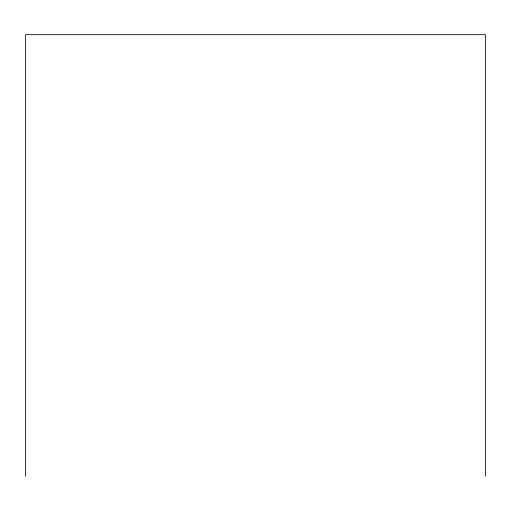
<?xml version="1.0" encoding="UTF-8"?>
<svg xmlns="http://www.w3.org/2000/svg" width="511" height="511" viewBox="0 0 511 511"><rect width="100%" height="100%" fill="white"/><g stroke="black" fill="none" stroke-linecap="round" stroke-linejoin="round"><path stroke-width="0.77" d="M485.45 476.322L485.45 34.678L25.55 34.678L25.55 476.322"/></g></svg>
